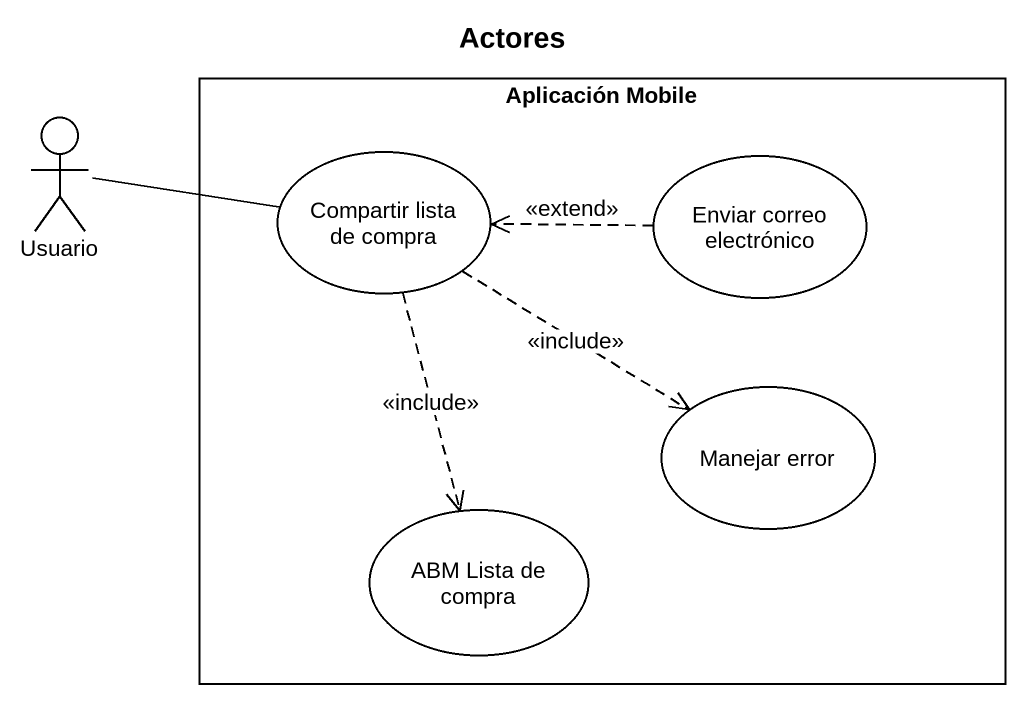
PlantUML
@startuml
title Actores
actor Usuario
rectangle "Aplicación Mobile" as Aplicación_Mobile {
  usecase "Compartir lista de compra" as Compartir_lista_de_compra
  usecase "Enviar correo electrónico" as Enviar_correo_electrónico
  usecase "Manejar error" as Manejar_error
  usecase "ABM Lista de compra" as ABM_Lista_de_compra
}
Usuario -right- Compartir_lista_de_compra
Compartir_lista_de_compra ..> Manejar_error : <<include>>
Compartir_lista_de_compra ..> ABM_Lista_de_compra : <<include>>
Enviar_correo_electrónico .left.> Compartir_lista_de_compra : <<extend>>
@enduml
